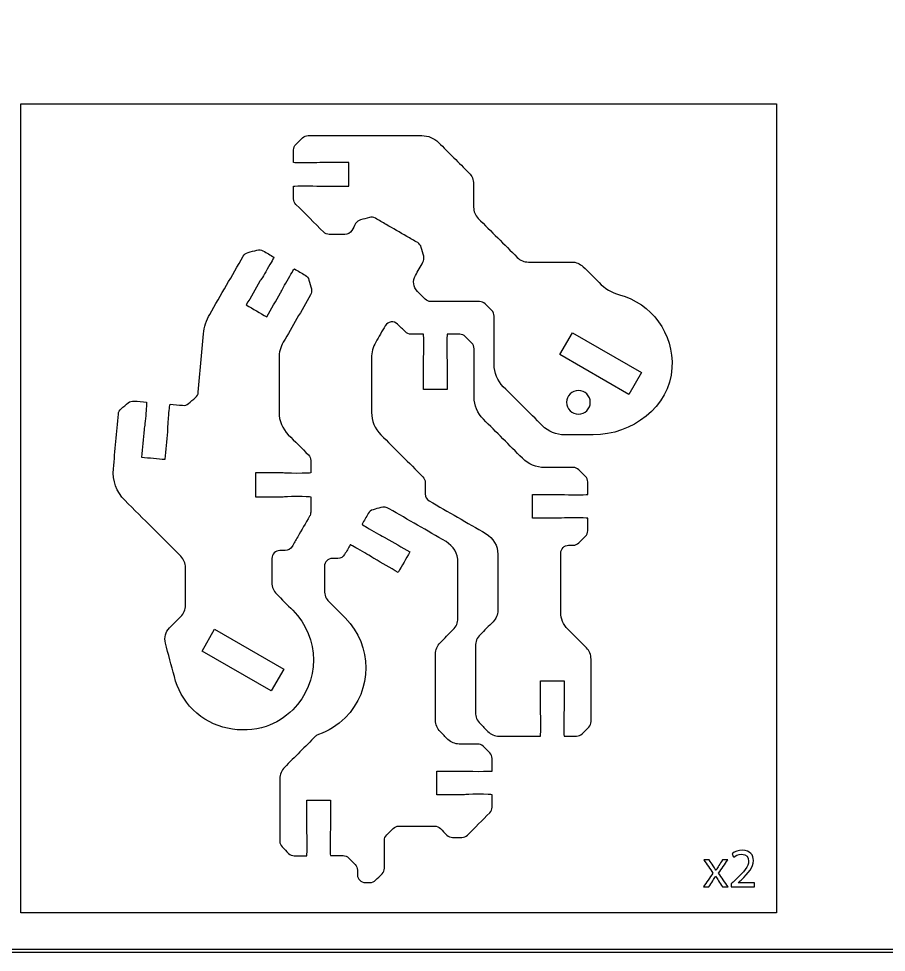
# Model space of a CAD drawing. Extents: x 0 to 440, y 200 to 450.
# Drawn here: x 55.3 to 165.1, y 200 to 318.2 of the extents above; entities that cross this region are included whole.
import ezdxf

# ---------------------------------------------------------------- set-up
doc = ezdxf.new("R2010")
doc.units = 0
doc.header["$MEASUREMENT"] = 0
doc.layers.add('DEFAULT', color=18, linetype='CONTINUOUS')

msp = doc.modelspace()

# ---------------------------------------------------------------- linework, layer by layer
at = {"layer": 'DEFAULT', "color": 1}
for points in [[(440, 450), (0, 450), (0, 200), (440, 200)], [(439.65, 200.35), (0.35, 200.35), (0.35, 449.65), (439.65, 449.65)], [(132.57, 270.61), (123.82, 275.66), (125.42, 278.43), (134.17, 273.38)], [(87.27, 233.1), (78.52, 238.14), (80.12, 240.92), (88.86, 235.86)]]:
    msp.add_lwpolyline(points, close=True, dxfattribs=at)
at = {"layer": 'DEFAULT', "color": 18}
msp.add_lwpolyline([(151.24, 205), (55.57, 205), (55.57, 307.42), (151.24, 307.42)], close=True, dxfattribs=at)
at = {"layer": 'DEFAULT', "color": 1}
for points, knots in [([(128.78, 284.77), (128.11, 285.44), (127.43, 286.12), (126.76, 286.79), (126.38, 287.17), (125.87, 287.38), (125.34, 287.38), (123.51, 287.38), (121.67, 287.38), (119.84, 287.38), (119.31, 287.38), (118.8, 287.59), (118.42, 287.96), (116.78, 289.61), (115.13, 291.26), (113.48, 292.9), (113.11, 293.28), (112.9, 293.79), (112.9, 294.32), (112.9, 295.29), (112.9, 296.27), (112.9, 297.25), (112.9, 297.78), (112.69, 298.29), (112.31, 298.66), (111.03, 299.94), (109.75, 301.22), (108.47, 302.51), (107.9, 303.07), (107.14, 303.38), (106.34, 303.38), (101.54, 303.38), (96.74, 303.38), (91.95, 303.38), (91.68, 303.38), (91.43, 303.28), (91.24, 303.09), (90.96, 302.82), (90.69, 302.54), (90.41, 302.26), (90.22, 302.08), (90.12, 301.82), (90.12, 301.56), (90.12, 301.03), (90.12, 300.5), (90.12, 299.97), (90.12, 299.94), (90.9, 299.92), (91.87, 299.92), (92.83, 299.92), (93.52, 299.97), (93.62, 299.97), (94.78, 299.97), (95.95, 299.97), (97.12, 299.97), (97.12, 298.97), (97.12, 297.97), (97.12, 296.97), (95.95, 296.97), (94.78, 296.97), (93.62, 296.97), (93.52, 296.97), (92.83, 297.02), (91.87, 297.02), (90.9, 297.02), (90.12, 297), (90.12, 296.97), (90.12, 296.44), (90.12, 295.91), (90.12, 295.38), (90.12, 295.12), (90.23, 294.86), (90.41, 294.68), (91.58, 293.5), (92.75, 292.33), (93.92, 291.16), (94.11, 290.98), (94.36, 290.87), (94.63, 290.87), (95.29, 290.87), (95.94, 290.87), (96.6, 290.87), (96.96, 290.87), (97.29, 291.06), (97.47, 291.37), (97.64, 291.66), (97.8, 291.95), (97.97, 292.24), (98.1, 292.47), (98.32, 292.64), (98.58, 292.71), (98.95, 292.81), (99.33, 292.91), (99.71, 293.01), (99.96, 293.08), (100.24, 293.05), (100.47, 292.92), (100.92, 292.65), (101.38, 292.39), (101.84, 292.12), (102.71, 291.63), (103.57, 291.13), (104.44, 290.62), (104.9, 290.36), (105.36, 290.1), (105.82, 289.83), (106.05, 289.7), (106.21, 289.48), (106.28, 289.23), (106.38, 288.85), (106.49, 288.47), (106.59, 288.1), (106.65, 287.84), (106.62, 287.57), (106.49, 287.34), (106.17, 286.79), (105.85, 286.24), (105.54, 285.69), (105.15, 285.02), (105.26, 284.18), (105.81, 283.64), (106.13, 283.31), (106.46, 282.99), (106.78, 282.66), (106.97, 282.48), (107.22, 282.37), (107.49, 282.37), (109.55, 282.37), (111.6, 282.37), (113.66, 282.37), (113.92, 282.37), (114.18, 282.26), (114.37, 282.08), (114.64, 281.8), (114.92, 281.52), (115.2, 281.25), (115.38, 281.06), (115.49, 280.81), (115.49, 280.54), (115.49, 278.5), (115.49, 276.47), (115.49, 274.43), (115.49, 273.37), (115.91, 272.35), (116.66, 271.6), (118.31, 269.96), (119.95, 268.31), (121.6, 266.67), (122.35, 265.92), (123.37, 265.5), (124.43, 265.5), (125.63, 265.5), (126.83, 265.5), (128.04, 265.5), (132.95, 265.5), (137.71, 269), (138.01, 273.98), (138.27, 278.33), (135.4, 282.14), (131.36, 283.24), (130.38, 283.5), (129.5, 284.05), (128.78, 284.77)], [0, 0, 0, 0, 8.1289, 8.1289, 8.1289, 9.1289, 9.1289, 9.1289, 24.7339, 24.7339, 24.7339, 25.7339, 25.7339, 25.7339, 45.538547, 45.538547, 45.538547, 46.538547, 46.538547, 46.538547, 54.841547, 54.841547, 54.841547, 55.841547, 55.841547, 55.841547, 71.254354, 71.254354, 71.254354, 72.254354, 72.254354, 72.254354, 113.068354, 113.068354, 113.068354, 114.068354, 114.068354, 114.068354, 117.391755, 117.391755, 117.391755, 118.391755, 118.391755, 118.391755, 122.887755, 122.887755, 122.887755, 123.887755, 123.887755, 123.887755, 124.887755, 124.887755, 124.887755, 134.807755, 134.807755, 134.807755, 143.317755, 143.317755, 143.317755, 153.237755, 153.237755, 153.237755, 154.237755, 154.237755, 154.237755, 155.237755, 155.237755, 155.237755, 159.736763, 159.736763, 159.736763, 160.736763, 160.736763, 160.736763, 174.803946, 174.803946, 174.803946, 175.803946, 175.803946, 175.803946, 181.400946, 181.400946, 181.400946, 182.400946, 182.400946, 182.400946, 185.256494, 185.256494, 185.256494, 186.256494, 186.256494, 186.256494, 189.572939, 189.572939, 189.572939, 190.572939, 190.572939, 190.572939, 195.07558, 195.07558, 195.07558, 203.583673, 203.583673, 203.583673, 208.077111, 208.077111, 208.077111, 209.077111, 209.077111, 209.077111, 212.391625, 212.391625, 212.391625, 213.391625, 213.391625, 213.391625, 218.784829, 218.784829, 218.784829, 219.784829, 219.784829, 219.784829, 223.697958, 223.697958, 223.697958, 224.697958, 224.697958, 224.697958, 242.189958, 242.189958, 242.189958, 243.189958, 243.189958, 243.189958, 246.51336, 246.51336, 246.51336, 247.51336, 247.51336, 247.51336, 264.83136, 264.83136, 264.83136, 265.83136, 265.83136, 265.83136, 285.620451, 285.620451, 285.620451, 286.620451, 286.620451, 286.620451, 296.859451, 296.859451, 296.859451, 297.859451, 297.859451, 297.859451, 298.859451, 298.859451, 298.859451, 299.859451, 299.859451, 299.859451, 299.859451]), ([(90, 243.32), (89.32, 244), (88.63, 244.68), (87.95, 245.37), (87.57, 245.74), (87.36, 246.25), (87.36, 246.78), (87.36, 247.81), (87.36, 248.83), (87.36, 249.86), (87.36, 250.41), (87.81, 250.85), (88.36, 250.85), (88.59, 250.85), (88.82, 250.85), (89.05, 250.85), (89.41, 250.85), (89.74, 251.04), (89.92, 251.36), (90.16, 251.76), (90.39, 252.17), (90.63, 252.59), (91.13, 253.45), (91.63, 254.32), (92.13, 255.19), (92.22, 255.34), (92.28, 255.54), (92.28, 255.71), (92.28, 256.37), (92.28, 257.02), (92.28, 257.67), (92.21, 257.71), (91.45, 257.73), (90.53, 257.73), (89.57, 257.73), (88.87, 257.67), (88.78, 257.67), (87.62, 257.67), (86.45, 257.67), (85.28, 257.67), (85.28, 258.67), (85.28, 259.67), (85.28, 260.68), (86.45, 260.68), (87.62, 260.68), (88.78, 260.68), (88.87, 260.68), (89.57, 260.63), (90.53, 260.63), (91.5, 260.63), (92.28, 260.65), (92.28, 260.68), (92.28, 261.21), (92.28, 261.74), (92.28, 262.27), (92.28, 262.53), (92.18, 262.78), (91.99, 262.97), (91.14, 263.82), (90.29, 264.67), (89.44, 265.52), (88.69, 266.27), (88.27, 267.29), (88.27, 268.35), (88.27, 270.64), (88.27, 272.93), (88.27, 275.23), (88.27, 275.93), (88.45, 276.62), (88.81, 277.23), (89.96, 279.22), (91.11, 281.22), (92.26, 283.21), (92.39, 283.44), (92.43, 283.72), (92.36, 283.97), (92.26, 284.35), (92.15, 284.72), (92.05, 285.1), (91.99, 285.36), (91.82, 285.57), (91.59, 285.71), (91.13, 285.97), (90.67, 286.24), (90.21, 286.5), (90.18, 286.5), (89.77, 285.84), (89.29, 285.01), (88.81, 284.18), (88.51, 283.55), (88.46, 283.47), (87.88, 282.46), (87.3, 281.45), (86.72, 280.44), (85.85, 280.94), (84.98, 281.44), (84.12, 281.94), (84.7, 282.95), (85.28, 283.96), (85.86, 284.97), (85.91, 285.05), (86.3, 285.62), (86.78, 286.46), (87.26, 287.3), (87.63, 287.99), (87.61, 288), (87.15, 288.26), (86.7, 288.53), (86.24, 288.79), (86.01, 288.92), (85.73, 288.96), (85.48, 288.89), (85.1, 288.79), (84.73, 288.69), (84.35, 288.58), (84.09, 288.52), (83.88, 288.35), (83.74, 288.12), (82.33, 285.66), (80.91, 283.21), (79.49, 280.75), (79.06, 280), (78.8, 279.16), (78.71, 278.29), (78.49, 275.83), (78.27, 273.36), (78.05, 270.89), (78.03, 270.63), (77.9, 270.38), (77.7, 270.21), (77.4, 269.96), (77.1, 269.71), (76.8, 269.46), (76.59, 269.29), (76.33, 269.21), (76.07, 269.24), (75.54, 269.28), (75.01, 269.33), (74.48, 269.38), (74.45, 269.29), (74.36, 268.55), (74.28, 267.65), (74.2, 266.69), (74.18, 265.99), (74.18, 265.9), (74.08, 264.74), (73.97, 263.58), (73.87, 262.41), (72.87, 262.5), (71.88, 262.59), (70.88, 262.68), (70.98, 263.84), (71.09, 265), (71.19, 266.16), (71.2, 266.26), (71.31, 266.94), (71.39, 267.9), (71.47, 268.81), (71.52, 269.57), (71.49, 269.64), (70.97, 269.69), (70.44, 269.74), (69.91, 269.78), (69.65, 269.81), (69.39, 269.73), (69.18, 269.56), (68.88, 269.31), (68.58, 269.06), (68.28, 268.81), (68.08, 268.64), (67.95, 268.39), (67.93, 268.13), (67.72, 265.82), (67.51, 263.52), (67.31, 261.21), (67.17, 259.73), (67.7, 258.27), (68.75, 257.22), (71.11, 254.86), (73.48, 252.49), (75.84, 250.13), (76.22, 249.75), (76.43, 249.25), (76.43, 248.71), (76.43, 247.12), (76.43, 245.52), (76.43, 243.93), (76.43, 243.39), (76.22, 242.88), (75.84, 242.51), (75.36, 242.03), (74.88, 241.55), (74.4, 241.07), (73.9, 240.57), (73.7, 239.83), (73.89, 239.14), (74.26, 237.73), (74.64, 236.33), (75.02, 234.92), (75.39, 233.37), (76.18, 231.91), (77.38, 230.7), (79.82, 228.26), (83.55, 227.6), (86.62, 228.58), (87.86, 229.01), (89.02, 229.71), (90, 230.7), (93.49, 234.18), (93.49, 239.83), (90, 243.32)], [0, 0, 0, 0, 8.230723, 8.230723, 8.230723, 9.230723, 9.230723, 9.230723, 17.940723, 17.940723, 17.940723, 18.940723, 18.940723, 18.940723, 20.910723, 20.910723, 20.910723, 21.910723, 21.910723, 21.910723, 25.944499, 25.944499, 25.944499, 34.452108, 34.452108, 34.452108, 35.452108, 35.452108, 35.452108, 41.013108, 41.013108, 41.013108, 42.013108, 42.013108, 42.013108, 43.013108, 43.013108, 43.013108, 52.933108, 52.933108, 52.933108, 61.443108, 61.443108, 61.443108, 71.363108, 71.363108, 71.363108, 72.363108, 72.363108, 72.363108, 73.363108, 73.363108, 73.363108, 77.869108, 77.869108, 77.869108, 78.869108, 78.869108, 78.869108, 89.075487, 89.075487, 89.075487, 90.075487, 90.075487, 90.075487, 109.575487, 109.575487, 109.575487, 110.575487, 110.575487, 110.575487, 130.15328, 130.15328, 130.15328, 131.15328, 131.15328, 131.15328, 134.476487, 134.476487, 134.476487, 135.476487, 135.476487, 135.476487, 139.979471, 139.979471, 139.979471, 140.979471, 140.979471, 140.979471, 141.979471, 141.979471, 141.979471, 151.902298, 151.902298, 151.902298, 160.409906, 160.409906, 160.409906, 170.332733, 170.332733, 170.332733, 171.332733, 171.332733, 171.332733, 172.332733, 172.332733, 172.332733, 176.80792, 176.80792, 176.80792, 177.80792, 177.80792, 177.80792, 181.133729, 181.133729, 181.133729, 182.133729, 182.133729, 182.133729, 206.236343, 206.236343, 206.236343, 207.236343, 207.236343, 207.236343, 228.301302, 228.301302, 228.301302, 229.301302, 229.301302, 229.301302, 232.623861, 232.623861, 232.623861, 233.623861, 233.623861, 233.623861, 238.141683, 238.141683, 238.141683, 239.141683, 239.141683, 239.141683, 240.141683, 240.141683, 240.141683, 250.059913, 250.059913, 250.059913, 258.562178, 258.562178, 258.562178, 268.489499, 268.489499, 268.489499, 269.489499, 269.489499, 269.489499, 270.499499, 270.499499, 270.499499, 274.99732, 274.99732, 274.99732, 275.99732, 275.99732, 275.99732, 279.31988, 279.31988, 279.31988, 280.31988, 280.31988, 280.31988, 300.018661, 300.018661, 300.018661, 301.018661, 301.018661, 301.018661, 329.458496, 329.458496, 329.458496, 330.458496, 330.458496, 330.458496, 344.028496, 344.028496, 344.028496, 345.028496, 345.028496, 345.028496, 350.798487, 350.798487, 350.798487, 351.798487, 351.798487, 351.798487, 364.188842, 364.188842, 364.188842, 365.188842, 365.188842, 365.188842, 366.188842, 366.188842, 366.188842, 367.188842, 367.188842, 367.188842, 368.188842, 368.188842, 368.188842, 368.188842]), ([(127.77, 237.12), (127.77, 234.48), (127.77, 231.84), (127.77, 229.2), (127.77, 228.94), (127.66, 228.68), (127.47, 228.5), (127.2, 228.22), (126.92, 227.94), (126.64, 227.67), (126.46, 227.48), (126.2, 227.37), (125.94, 227.37), (125.41, 227.37), (124.88, 227.37), (124.35, 227.37), (124.32, 227.46), (124.31, 228.21), (124.31, 229.12), (124.31, 230.08), (124.35, 230.77), (124.35, 230.87), (124.35, 232.03), (124.35, 233.2), (124.35, 234.37), (123.35, 234.37), (122.35, 234.37), (121.35, 234.37), (121.35, 233.2), (121.35, 232.03), (121.35, 230.87), (121.35, 230.77), (121.41, 230.08), (121.41, 229.12), (121.41, 228.21), (121.38, 227.46), (121.36, 227.37), (119.61, 227.37), (117.87, 227.37), (116.12, 227.37), (115.59, 227.37), (115.08, 227.58), (114.71, 227.96), (114.38, 228.29), (114.05, 228.62), (113.72, 228.95), (113.34, 229.33), (113.13, 229.83), (113.13, 230.36), (113.13, 233.17), (113.13, 235.97), (113.13, 238.77), (113.13, 239.3), (113.34, 239.81), (113.72, 240.19), (114.27, 240.74), (114.83, 241.29), (115.38, 241.85), (115.76, 242.22), (115.97, 242.73), (115.97, 243.26), (115.97, 245.64), (115.97, 248.02), (115.97, 250.39), (115.97, 251.46), (115.39, 252.45), (114.47, 252.99), (112.07, 254.38), (109.67, 255.76), (107.27, 257.15), (106.96, 257.33), (106.77, 257.66), (106.77, 258.02), (106.77, 258.51), (106.77, 259), (106.77, 259.49), (106.77, 259.75), (106.66, 260), (106.48, 260.19), (104.7, 261.97), (102.92, 263.74), (101.15, 265.52), (100.4, 266.27), (99.98, 267.29), (99.98, 268.35), (99.98, 270.64), (99.98, 272.94), (99.98, 275.23), (99.98, 275.93), (100.16, 276.62), (100.51, 277.23), (100.91, 277.92), (101.31, 278.61), (101.71, 279.31), (102.04, 279.87), (102.82, 279.98), (103.28, 279.51), (103.61, 279.19), (103.94, 278.86), (104.26, 278.54), (104.45, 278.35), (104.7, 278.24), (104.97, 278.24), (105.5, 278.24), (106.02, 278.24), (106.55, 278.24), (106.58, 278.24), (106.6, 277.46), (106.6, 276.49), (106.6, 275.53), (106.55, 274.84), (106.55, 274.74), (106.55, 273.58), (106.55, 272.41), (106.55, 271.24), (107.55, 271.24), (108.56, 271.24), (109.56, 271.24), (109.56, 272.41), (109.56, 273.58), (109.56, 274.74), (109.56, 274.84), (109.5, 275.53), (109.5, 276.49), (109.5, 277.46), (109.53, 278.24), (109.56, 278.24), (110.08, 278.24), (110.61, 278.24), (111.14, 278.24), (111.4, 278.24), (111.66, 278.14), (111.85, 277.95), (112.12, 277.67), (112.4, 277.4), (112.67, 277.12), (112.86, 276.93), (112.97, 276.68), (112.97, 276.41), (112.97, 274.38), (112.97, 272.34), (112.97, 270.31), (112.97, 269.24), (113.39, 268.23), (114.14, 267.48), (115.79, 265.83), (117.43, 264.19), (119.08, 262.54), (119.83, 261.79), (120.84, 261.37), (121.9, 261.37), (123.11, 261.37), (124.31, 261.37), (125.52, 261.37), (125.78, 261.37), (126.04, 261.26), (126.22, 261.08), (126.5, 260.8), (126.78, 260.52), (127.05, 260.25), (127.24, 260.06), (127.34, 259.81), (127.34, 259.54), (127.34, 259.01), (127.34, 258.48), (127.34, 257.96), (127.27, 257.92), (126.52, 257.91), (125.6, 257.91), (124.63, 257.91), (123.94, 257.96), (123.85, 257.96), (122.68, 257.96), (121.51, 257.96), (120.35, 257.96), (120.35, 256.95), (120.35, 255.95), (120.35, 254.95), (121.51, 254.95), (122.68, 254.95), (123.85, 254.95), (123.94, 254.95), (124.63, 255.01), (125.6, 255.01), (126.52, 255.01), (127.27, 254.99), (127.34, 254.95), (127.34, 254.42), (127.34, 253.89), (127.34, 253.36), (127.34, 253.1), (127.24, 252.84), (127.05, 252.66), (126.78, 252.38), (126.5, 252.1), (126.22, 251.83), (126.04, 251.64), (125.78, 251.53), (125.52, 251.53), (125.32, 251.53), (125.13, 251.53), (124.93, 251.53), (124.38, 251.53), (123.93, 251.09), (123.93, 250.54), (123.93, 248.03), (123.93, 245.53), (123.93, 243.03), (123.93, 242.23), (124.25, 241.47), (124.81, 240.91), (125.6, 240.12), (126.39, 239.33), (127.18, 238.54), (127.56, 238.16), (127.77, 237.66), (127.77, 237.12)], [1, 1, 1, 1, 23.458, 23.458, 23.458, 24.458, 24.458, 24.458, 27.781402, 27.781402, 27.781402, 28.781402, 28.781402, 28.781402, 33.277402, 33.277402, 33.277402, 34.277402, 34.277402, 34.277402, 35.277402, 35.277402, 35.277402, 45.197402, 45.197402, 45.197402, 53.707402, 53.707402, 53.707402, 63.627402, 63.627402, 63.627402, 64.627402, 64.627402, 64.627402, 65.627402, 65.627402, 65.627402, 80.459402, 80.459402, 80.459402, 81.459402, 81.459402, 81.459402, 85.431928, 85.431928, 85.431928, 86.431928, 86.431928, 86.431928, 110.264928, 110.264928, 110.264928, 111.264928, 111.264928, 111.264928, 117.924459, 117.924459, 117.924459, 118.924459, 118.924459, 118.924459, 139.139459, 139.139459, 139.139459, 140.139459, 140.139459, 140.139459, 163.709577, 163.709577, 163.709577, 164.709577, 164.709577, 164.709577, 168.869577, 168.869577, 168.869577, 169.869577, 169.869577, 169.869577, 191.222788, 191.222788, 191.222788, 192.222788, 192.222788, 192.222788, 211.730788, 211.730788, 211.730788, 212.730788, 212.730788, 212.730788, 219.529312, 219.529312, 219.529312, 220.529312, 220.529312, 220.529312, 224.442441, 224.442441, 224.442441, 225.442441, 225.442441, 225.442441, 229.938441, 229.938441, 229.938441, 230.938441, 230.938441, 230.938441, 231.938441, 231.938441, 231.938441, 241.858441, 241.858441, 241.858441, 250.368441, 250.368441, 250.368441, 260.288441, 260.288441, 260.288441, 261.288441, 261.288441, 261.288441, 262.288441, 262.288441, 262.288441, 266.774441, 266.774441, 266.774441, 267.774441, 267.774441, 267.774441, 271.097843, 271.097843, 271.097843, 272.097843, 272.097843, 272.097843, 289.415843, 289.415843, 289.415843, 290.415843, 290.415843, 290.415843, 310.204934, 310.204934, 310.204934, 311.204934, 311.204934, 311.204934, 321.443934, 321.443934, 321.443934, 322.443934, 322.443934, 322.443934, 325.758853, 325.758853, 325.758853, 326.758853, 326.758853, 326.758853, 331.256853, 331.256853, 331.256853, 332.256853, 332.256853, 332.256853, 333.256853, 333.256853, 333.256853, 343.176853, 343.176853, 343.176853, 351.686853, 351.686853, 351.686853, 361.606853, 361.606853, 361.606853, 362.606853, 362.606853, 362.606853, 363.606853, 363.606853, 363.606853, 368.114853, 368.114853, 368.114853, 369.114853, 369.114853, 369.114853, 372.429772, 372.429772, 372.429772, 373.429772, 373.429772, 373.429772, 375.088772, 375.088772, 375.088772, 376.088772, 376.088772, 376.088772, 397.361772, 397.361772, 397.361772, 398.361772, 398.361772, 398.361772, 407.863166, 407.863166, 407.863166, 408.863166, 408.863166, 408.863166, 408.863166]), ([(126.17, 268.12), (125.34, 268.12), (124.67, 268.79), (124.67, 269.62), (124.67, 270.45), (125.34, 271.12), (126.17, 271.12), (127, 271.12), (127.67, 270.45), (127.67, 269.62), (127.67, 268.79), (127, 268.12), (126.17, 268.12)], [1, 1, 1, 1, 2, 2, 2, 3, 3, 3, 4, 4, 4, 5, 5, 5, 5]), ([(108.24, 222.95), (108.24, 221.95), (108.24, 220.95), (108.24, 219.95), (109.4, 219.95), (110.57, 219.95), (111.74, 219.95), (111.83, 219.95), (112.52, 220.01), (113.49, 220.01), (114.45, 220.01), (115.24, 219.98), (115.24, 219.95), (115.24, 219.42), (115.24, 218.89), (115.24, 218.37), (115.24, 218.1), (115.13, 217.85), (114.94, 217.66), (114, 216.72), (113.06, 215.78), (112.12, 214.83), (111.93, 214.65), (111.68, 214.54), (111.41, 214.54), (111.02, 214.54), (110.63, 214.54), (110.24, 214.54), (109.97, 214.54), (109.72, 214.65), (109.53, 214.83), (109.25, 215.12), (108.97, 215.4), (108.69, 215.68), (108.5, 215.87), (108.24, 215.98), (107.98, 215.98), (106.46, 215.98), (104.95, 215.98), (103.43, 215.98), (103.17, 215.98), (102.91, 215.87), (102.73, 215.68), (102.45, 215.41), (102.18, 215.13), (101.9, 214.86), (101.71, 214.67), (101.61, 214.42), (101.61, 214.15), (101.61, 212.99), (101.61, 211.82), (101.61, 210.65), (101.61, 210.39), (101.5, 210.13), (101.32, 209.95), (101.04, 209.67), (100.76, 209.4), (100.49, 209.12), (100.3, 208.93), (100.05, 208.83), (99.78, 208.83), (99.59, 208.83), (99.39, 208.83), (99.19, 208.83), (98.64, 208.83), (98.19, 209.27), (98.19, 209.82), (98.19, 210.02), (98.19, 210.22), (98.19, 210.41), (98.19, 210.68), (98.09, 210.93), (97.9, 211.12), (97.63, 211.4), (97.35, 211.67), (97.07, 211.95), (96.89, 212.14), (96.63, 212.24), (96.37, 212.24), (95.84, 212.24), (95.31, 212.24), (94.78, 212.24), (94.75, 212.31), (94.73, 213.07), (94.73, 213.99), (94.73, 214.95), (94.78, 215.65), (94.78, 215.74), (94.78, 216.9), (94.78, 218.07), (94.78, 219.24), (93.78, 219.24), (92.78, 219.24), (91.78, 219.24), (91.78, 218.07), (91.78, 216.9), (91.78, 215.74), (91.78, 215.65), (91.83, 214.95), (91.83, 213.99), (91.83, 213.02), (91.81, 212.24), (91.78, 212.23), (91.25, 212.23), (90.72, 212.23), (90.19, 212.23), (89.93, 212.23), (89.67, 212.34), (89.48, 212.53), (89.21, 212.8), (88.93, 213.08), (88.66, 213.36), (88.47, 213.54), (88.37, 213.8), (88.37, 214.06), (88.37, 216.7), (88.37, 219.35), (88.37, 221.99), (88.37, 222.52), (88.58, 223.03), (88.95, 223.41), (90.26, 224.72), (91.58, 226.03), (92.89, 227.35), (93, 227.45), (93.13, 227.53), (93.27, 227.58), (94.51, 228.01), (95.66, 228.71), (96.65, 229.7), (100.13, 233.18), (100.13, 238.83), (96.65, 242.32), (95.96, 243), (95.28, 243.68), (94.6, 244.37), (94.22, 244.74), (94.01, 245.25), (94.01, 245.78), (94.01, 246.81), (94.01, 247.83), (94.01, 248.86), (94.01, 249.41), (94.46, 249.85), (95.01, 249.85), (95.24, 249.85), (95.47, 249.85), (95.7, 249.85), (96.06, 249.85), (96.39, 250.04), (96.57, 250.36), (96.81, 250.76), (97.04, 251.17), (97.28, 251.58), (97.33, 251.58), (98.01, 251.22), (98.82, 250.75), (99.65, 250.27), (100.23, 249.88), (100.31, 249.84), (101.32, 249.25), (102.33, 248.67), (103.34, 248.09), (103.84, 248.95), (104.34, 249.82), (104.84, 250.69), (103.83, 251.27), (102.82, 251.85), (101.81, 252.44), (101.73, 252.48), (101.1, 252.78), (100.27, 253.27), (99.44, 253.74), (98.78, 254.15), (98.78, 254.19), (99.04, 254.64), (99.31, 255.1), (99.57, 255.56), (99.7, 255.79), (99.92, 255.96), (100.18, 256.03), (100.5, 256.12), (100.83, 256.21), (101.15, 256.29), (101.51, 256.39), (101.89, 256.34), (102.21, 256.15), (104.61, 254.76), (107.01, 253.38), (109.41, 251.99), (110.34, 251.46), (110.91, 250.46), (110.91, 249.39), (110.91, 247.02), (110.91, 244.64), (110.91, 242.26), (110.91, 241.73), (110.7, 241.22), (110.32, 240.85), (109.77, 240.29), (109.21, 239.74), (108.66, 239.19), (108.29, 238.81), (108.08, 238.3), (108.08, 237.77), (108.08, 234.97), (108.08, 232.17), (108.08, 229.36), (108.08, 228.83), (108.29, 228.32), (108.66, 227.95), (108.99, 227.62), (109.32, 227.29), (109.65, 226.96), (110.03, 226.58), (110.53, 226.37), (111.07, 226.37), (111.85, 226.37), (112.63, 226.37), (113.41, 226.37), (113.67, 226.37), (113.92, 226.27), (114.11, 226.08), (114.39, 225.8), (114.67, 225.53), (114.94, 225.25), (115.13, 225.06), (115.24, 224.81), (115.24, 224.54), (115.24, 224.01), (115.24, 223.48), (115.24, 222.95), (115.24, 222.93), (114.45, 222.91), (113.49, 222.91), (112.52, 222.91), (111.83, 222.95), (111.74, 222.95), (110.57, 222.95), (109.4, 222.95), (108.24, 222.95)], [9.92, 9.92, 9.92, 9.92, 18.43, 18.43, 18.43, 28.35, 28.35, 28.35, 29.35, 29.35, 29.35, 30.35, 30.35, 30.35, 34.85, 34.85, 34.85, 35.85, 35.85, 35.85, 47.177851, 47.177851, 47.177851, 48.177851, 48.177851, 48.177851, 51.497851, 51.497851, 51.497851, 52.497851, 52.497851, 52.497851, 55.899042, 55.899042, 55.899042, 56.899042, 56.899042, 56.899042, 69.779042, 69.779042, 69.779042, 70.779042, 70.779042, 70.779042, 74.088301, 74.088301, 74.088301, 75.088301, 75.088301, 75.088301, 85.008301, 85.008301, 85.008301, 86.008301, 86.008301, 86.008301, 89.331703, 89.331703, 89.331703, 90.331703, 90.331703, 90.331703, 92.001703, 92.001703, 92.001703, 93.001703, 93.001703, 93.001703, 94.671703, 94.671703, 94.671703, 95.671703, 95.671703, 95.671703, 98.995105, 98.995105, 98.995105, 99.995105, 99.995105, 99.995105, 104.495105, 104.495105, 104.495105, 105.495105, 105.495105, 105.495105, 106.495105, 106.495105, 106.495105, 116.415105, 116.415105, 116.415105, 124.925105, 124.925105, 124.925105, 134.845105, 134.845105, 134.845105, 135.845105, 135.845105, 135.845105, 136.859247, 136.859247, 136.859247, 141.349247, 141.349247, 141.349247, 142.349247, 142.349247, 142.349247, 145.665586, 145.665586, 145.665586, 146.665586, 146.665586, 146.665586, 169.145586, 169.145586, 169.145586, 170.145586, 170.145586, 170.145586, 185.942351, 185.942351, 185.942351, 186.942351, 186.942351, 186.942351, 187.942351, 187.942351, 187.942351, 188.942351, 188.942351, 188.942351, 197.173074, 197.173074, 197.173074, 198.173074, 198.173074, 198.173074, 206.883074, 206.883074, 206.883074, 207.883074, 207.883074, 207.883074, 209.853074, 209.853074, 209.853074, 210.853074, 210.853074, 210.853074, 214.87685, 214.87685, 214.87685, 215.87685, 215.87685, 215.87685, 216.87685, 216.87685, 216.87685, 226.796008, 226.796008, 226.796008, 235.312281, 235.312281, 235.312281, 245.226443, 245.226443, 245.226443, 246.226443, 246.226443, 246.226443, 247.240585, 247.240585, 247.240585, 251.738095, 251.738095, 251.738095, 252.738095, 252.738095, 252.738095, 255.595577, 255.595577, 255.595577, 256.595577, 256.595577, 256.595577, 280.157497, 280.157497, 280.157497, 281.157497, 281.157497, 281.157497, 301.367497, 301.367497, 301.367497, 302.367497, 302.367497, 302.367497, 309.028443, 309.028443, 309.028443, 310.028443, 310.028443, 310.028443, 333.858443, 333.858443, 333.858443, 334.858443, 334.858443, 334.858443, 338.832383, 338.832383, 338.832383, 339.832383, 339.832383, 339.832383, 346.462383, 346.462383, 346.462383, 347.462383, 347.462383, 347.462383, 350.799927, 350.799927, 350.799927, 351.799927, 351.799927, 351.799927, 356.299927, 356.299927, 356.299927, 357.299927, 357.299927, 357.299927, 358.299927, 358.299927, 358.299927, 368.219927, 368.219927, 368.219927, 368.219927])]:
    msp.add_open_spline(points, degree=3, knots=knots, dxfattribs=at)
at = {"layer": 'DEFAULT', "color": 18}
for points, knots in [([(145.52, 208.28), (145.52, 208.41), (145.52, 208.53), (145.52, 208.66), (145.68, 208.82), (145.84, 208.98), (146, 209.13), (147.17, 210.25), (147.7, 210.84), (147.71, 211.53), (147.71, 212), (147.48, 212.43), (146.8, 212.43), (146.38, 212.43), (146.04, 212.22), (145.83, 212.04), (145.76, 212.19), (145.69, 212.33), (145.63, 212.48), (145.95, 212.75), (146.4, 212.94), (146.93, 212.94), (147.91, 212.94), (148.33, 212.27), (148.33, 211.61), (148.33, 210.76), (147.72, 210.08), (146.75, 209.15), (146.63, 209.03), (146.51, 208.92), (146.38, 208.81), (146.38, 208.8), (146.38, 208.8), (146.38, 208.79), (147.07, 208.79), (147.76, 208.79), (148.44, 208.79), (148.44, 208.62), (148.44, 208.45), (148.44, 208.28), (147.47, 208.28), (146.49, 208.28), (145.52, 208.28)], [8.302, 8.302, 8.302, 8.302, 9.382, 9.382, 9.382, 11.306235, 11.306235, 11.306235, 12.306235, 12.306235, 12.306235, 13.306235, 13.306235, 13.306235, 14.306235, 14.306235, 14.306235, 15.666823, 15.666823, 15.666823, 16.666823, 16.666823, 16.666823, 17.666823, 17.666823, 17.666823, 18.666823, 18.666823, 18.666823, 20.083581, 20.083581, 20.083581, 20.123581, 20.123581, 20.123581, 25.965581, 25.965581, 25.965581, 27.425581, 27.425581, 27.425581, 35.727581, 35.727581, 35.727581, 35.727581]), ([(142.74, 211.69), (142.9, 211.45), (143.06, 211.21), (143.22, 210.96), (143.35, 210.77), (143.46, 210.59), (143.57, 210.4), (143.58, 210.4), (143.58, 210.4), (143.59, 210.4), (143.7, 210.61), (143.82, 210.78), (143.93, 210.97), (144.09, 211.21), (144.25, 211.45), (144.41, 211.69), (144.63, 211.69), (144.86, 211.69), (145.08, 211.69), (144.69, 211.14), (144.3, 210.59), (143.91, 210.04), (144.31, 209.45), (144.71, 208.87), (145.11, 208.28), (144.88, 208.28), (144.64, 208.28), (144.41, 208.28), (144.24, 208.54), (144.07, 208.79), (143.91, 209.05), (143.77, 209.25), (143.66, 209.44), (143.54, 209.64), (143.54, 209.64), (143.53, 209.64), (143.53, 209.64), (143.41, 209.44), (143.29, 209.25), (143.17, 209.05), (143, 208.79), (142.84, 208.54), (142.67, 208.28), (142.44, 208.28), (142.22, 208.28), (141.99, 208.28), (142.39, 208.86), (142.8, 209.44), (143.2, 210.02), (142.82, 210.58), (142.43, 211.14), (142.04, 211.69), (142.27, 211.69), (142.51, 211.69), (142.74, 211.69)], [0, 0, 0, 0, 2.49671, 2.49671, 2.49671, 3.49671, 3.49671, 3.49671, 3.55771, 3.55771, 3.55771, 4.55771, 4.55771, 4.55771, 7.026151, 7.026151, 7.026151, 8.927151, 8.927151, 8.927151, 14.655009, 14.655009, 14.655009, 20.702323, 20.702323, 20.702323, 22.702323, 22.702323, 22.702323, 25.304853, 25.304853, 25.304853, 26.304853, 26.304853, 26.304853, 26.344853, 26.344853, 26.344853, 27.344853, 27.344853, 27.344853, 29.937064, 29.937064, 29.937064, 31.877064, 31.877064, 31.877064, 37.89844, 37.89844, 37.89844, 43.66264, 43.66264, 43.66264, 45.62264, 45.62264, 45.62264, 45.62264])]:
    msp.add_open_spline(points, degree=3, knots=knots, dxfattribs=at)

doc.saveas('drawing.dxf')
